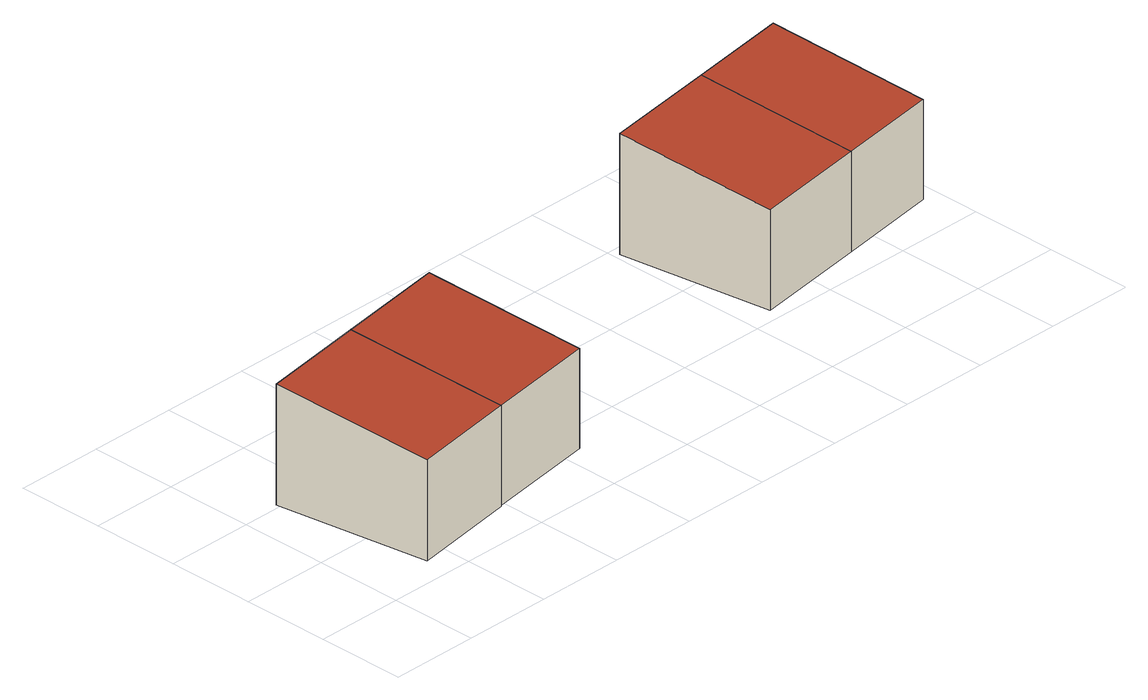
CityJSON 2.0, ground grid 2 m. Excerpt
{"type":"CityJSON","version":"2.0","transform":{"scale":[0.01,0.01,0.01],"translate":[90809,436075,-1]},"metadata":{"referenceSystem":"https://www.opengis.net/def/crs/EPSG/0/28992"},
"CityObjects":{
"building1":{"type":"Building","attributes":{"measuredHeight":2.7,"yearOfConstruction":1994,"LAAGSTE_BOUWLAAG":"0","AANTAL_BOUWLAGEN":"1","WIJK":"Delfshaven","BUURT":"Nieuwe Westen","HOOGSTE_BOUWLAAG":"0"},"geometry":[{"type":"Solid","lod":"2","boundaries":[[[[0,1,2,3]],[[0,3,4,5]],[[6,7,2,1]],[[3,2,7,4]],[[5,6,1,0]],[[4,7,6,5]]]],"semantics":{"surfaces":[{"type":"GroundSurface"},{"type":"WallSurface"},{"type":"RoofSurface"}],"values":[[0,1,1,1,1,2]]}}]},
"building2":{"type":"Building","attributes":{"measuredHeight":2.7,"yearOfConstruction":1994,"LAAGSTE_BOUWLAAG":"0","AANTAL_BOUWLAGEN":"1","WIJK":"Delfshaven","BUURT":"Nieuwe Westen","HOOGSTE_BOUWLAAG":"0"},"geometry":[{"type":"Solid","lod":"2","boundaries":[[[[8,9,10,11]],[[11,10,4,12]],[[5,4,10,9]],[[8,11,12,13]],[[13,5,9,8]],[[12,4,5,13]]]],"semantics":{"surfaces":[{"type":"GroundSurface"},{"type":"WallSurface"},{"type":"RoofSurface"}],"values":[[0,1,1,1,1,2]]}}]},
"building3":{"type":"Building","attributes":{"measuredHeight":2.72,"yearOfConstruction":1994,"LAAGSTE_BOUWLAAG":"0","AANTAL_BOUWLAGEN":"1","WIJK":"Delfshaven","BUURT":"Nieuwe Westen","HOOGSTE_BOUWLAAG":"0"},"geometry":[{"type":"Solid","lod":"2","boundaries":[[[[14,15,16,17]],[[18,19,16,15]],[[14,17,20,21]],[[17,16,19,20]],[[21,18,15,14]],[[20,19,18,21]]]],"semantics":{"surfaces":[{"type":"GroundSurface"},{"type":"WallSurface"},{"type":"RoofSurface"}],"values":[[0,1,1,1,1,2]]}}]},
"building4":{"type":"Building","attributes":{"measuredHeight":2.7,"yearOfConstruction":1994,"LAAGSTE_BOUWLAAG":"0","AANTAL_BOUWLAGEN":"1","WIJK":"Delfshaven","BUURT":"Nieuwe Westen","HOOGSTE_BOUWLAAG":"0"},"geometry":[{"type":"Solid","lod":"2","boundaries":[[[[22,14,17,23]],[[24,21,14,22]],[[21,20,17,14]],[[22,23,25,24]],[[23,17,20,25]],[[25,20,21,24]]]],"semantics":{"surfaces":[{"type":"GroundSurface"},{"type":"WallSurface"},{"type":"RoofSurface"}],"values":[[0,1,1,1,1,2]]}}]}
},
"vertices":[
[389,95,92],[146,58,92],[92,408,92],[336,445,92],[336,445,363],[389,95,318],[146,58,318],[92,408,363],
[644,134,94],[389,95,94],[336,445,94],[591,484,94],[591,484,363],[644,134,318],
[1530,268,91],[1266,229,91],[1214,579,91],[1478,618,91],[1266,229,317],[1214,579,363],[1478,618,362],[1530,268,316],
[1764,303,91],[1712,653,91],[1764,303,315],[1712,653,361]
]}
